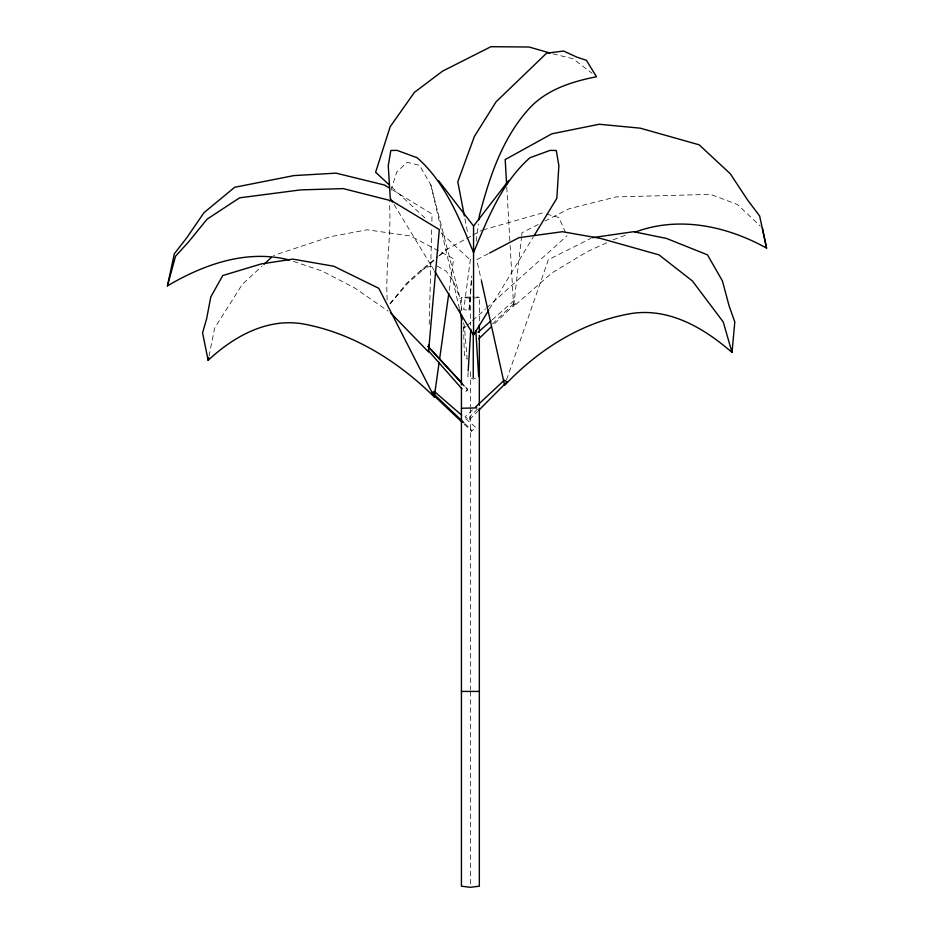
<?xml version="1.0" encoding="UTF-8"?>
<svg xmlns="http://www.w3.org/2000/svg" width="934" height="934" viewBox="0 0 934 934"><rect width="100%" height="100%" fill="white"/><g stroke="black" fill="none" stroke-linecap="round" stroke-linejoin="round"><path stroke-width="0.7" stroke-dasharray="4.67 3.5" d="M429.231 324.367L431.718 227.09M431.87 221.288L432.057 214.026L390.61 188.738M472.487 409.886L465.039 416.833L469.545 419.588L469.697 416.833L479.936 406.64M468.109 372.327L467.841 376.636L473.258 379.157L477.589 377.138M471.623 280.34L469.043 310.31L463.708 309.691L470.456 258.765M469.043 310.31L471.623 276.137M606.715 242.758L587.358 251.62L552.029 272.868L513.63 306.457L521.522 237.061M521.686 235.613L522.013 232.718L539.817 223.658M476.188 241.311L478.348 224.032M449.219 290.462L453.655 258.811L410.388 235.963L367.155 229.787L329.971 236.804L273.464 255.531M208.994 356.123L214.645 328.091L242.198 284.461L261.999 266.132M390.937 190.548L396.693 172.066L407.236 162.318L419.459 165.318L430.866 184.897L460.158 298.658L461.606 309.96M506.543 379.858L548.351 259.722L591.07 238.287M489.463 308.944L533.372 236.862M390.05 303.69L406.594 283.329L420.207 270.848L437.976 256.523M390.085 303.854L408.648 282.348L434.158 260.247M469.545 419.588L477.624 411.462M492.533 323.888L514.576 302.768L516.07 303.083L493.327 324.869M466.124 326.386L463.953 328.324L463.416 324.086M467.21 325.406L471.553 321.518M472.627 320.537L485.657 308.862M486.731 307.881L567.02 235.847M492.195 319.848L514.074 300.585L516.07 303.083M439.447 255.718L446.861 249.366L465.424 239.174M464.233 424.234L471.577 431.169L475.908 427.538L463.824 417.054M439.085 255.636L446.861 249.366M466.673 238.497L471.623 235.777M472.861 235.099L481.524 230.348M488.26 253.698L476.737 259.722L481.442 280.889M544.907 221.066L569.075 208.761L615.903 196.934L710.564 194.365L737.358 204.464L760.264 226.04M420.207 270.848L428.636 266.692L434.368 266.26M613.171 239.804L626.539 234.761M482.913 229.951L542.502 212.94L545.246 213.711M461.431 310.555L461.431 297.432L474.192 296.779M479.34 320.771L479.34 297.432L472.919 298.144M470.386 298.238L461.431 297.432M476.725 296.872L479.34 297.432M546.612 214.084L558.929 217.517L565.864 233.231M552.846 53.857L573.079 58.714L592.039 73.307M293.439 261.392L322.043 270.988L354.862 288.057L388.124 311.092M437.229 266.05L446.148 271.14L453.609 281.683L460.158 298.658M391.579 187.033L426.675 219.548M441.572 233.348L471.355 260.936M464.863 423.581L471.04 429.465L471.577 431.169M465.517 386.933L467.502 389.069L464.84 392.105L467.969 390.085L466.031 387.972M394.066 204.558L434.193 270.416M463.369 322.814L464.291 325.359L467.152 359.216L464.385 354.862L463.509 327.18M430.866 184.897L459.365 308.442M464.945 218.801L467.701 233.033M506.777 187.197L510.034 243.914M510.127 245.373L513.63 306.457M387.166 299.919C385.31 267.031 391.778 234.352 389.373 201.417M470.386 297.432L470.386 325.137M470.386 371.802L470.386 406.792M470.386 408.251L470.386 689.969M470.386 691.429L470.386 884.731"/><path stroke-width="1.4" d="M428.636 347.6L428.706 344.693M468.203 370.891L470.783 329.258M481.442 280.889L504.64 385.322C538.638 349.363 582.571 321.576 631.933 313.427C669.935 307.823 704.469 328.418 732.023 352.445L734.801 321.961L729.115 305.92L722.414 280.936L707.493 254.865L666.502 238.439L633.579 231.714L592.366 237.645M478.897 219.712L479.434 215.392C489.544 177.005 502.422 137.473 529.905 107.76C547.359 89.255 572.238 81.55 596.499 76.751L586.342 60.255L576.85 57.126L563.576 51.031L546.6 53.18L496.071 101.829L474.355 136.516L457.788 181.815L464.396 215.952M434.275 396.927L378.83 288.337L333.73 266.213L292.809 259.127L261.181 263.948L222.771 275.53L210.827 296.849L206.636 318.728L202.573 332.854L208.142 360.326C233.722 336.462 267.217 317.7 303.317 323.958C353.601 333.228 398.246 361.458 434.275 396.927L439.12 362.392M439.529 359.52L448.81 293.334M208.142 360.326L208.714 357.524M289.353 260.014C246.833 249.063 203.927 264.345 167.443 285.886L174.343 253.744L186.765 237.808L203.997 212.66L234.656 187.29L293.883 175.592L336.007 173.152L384.516 185.025L389.385 188.003M167.443 285.886L175.522 256.255L188.633 241.824L207.056 219.186L239.594 197.833L300.573 189.894L343.233 188.61L391.965 200.95L439.33 229.577L428.519 351.955L390.494 312.738M534.131 235.625L556.839 198.335L558.871 165.645L556.29 150.491L550.126 150.362L529.975 157.729C501.71 182.679 487.723 218.591 473.561 252.554C459.4 218.591 445.413 182.679 417.148 157.729L396.997 150.362L390.832 150.491L388.252 165.645L390.284 198.335L392.56 202.071M434.952 271.666L473.561 335.049L488.704 310.193M473.561 335.049L473.561 226.016L508.481 180.764M478.628 410.435L506.917 381.959L504.407 380.126L475.686 406.909M478.85 338.738L491.261 326.853M264.089 264.205L271.385 257.457M477.974 332.364L491.097 320.806M489.544 253.032L519 237.645L562.431 231.714L600.655 238.439L658.984 254.865L692.374 280.936L723.243 321.961L732.023 352.445M634.828 232.262C678.493 215.626 726.815 225.993 766.557 248.117L762.377 227.884M479.34 691.429L461.431 691.429M461.431 408.251L476.725 407.913M550.056 53.051L529.123 47.015L490.934 46.7L442.553 71.147L414.439 92.338L390.178 126.72L375.62 172.253L389.443 185.06M461.618 415.151L434.147 391.323L431.765 393.541L462.143 422.25M431.917 392.198L463.836 422.6M427.947 346.222L461.559 382.648M428.169 346.689L464.093 385.847M428.017 350.285L462.015 388.894M438.641 180.764L473.561 226.016M459.691 309.866L461.991 319.813M766.557 248.117L759.669 216.081L747.445 199.783L730.306 173.782L699.169 144.817L640.222 128.168L599.196 124.257L551.842 133.819L505.189 159.562L506.613 184.29M475.826 330.694L478.675 376.636M479.34 325.137L479.34 332.434M479.34 335.341L479.34 405.333M479.34 408.251L479.34 886.191L470.386 887.3L461.431 886.191L461.431 387.832M473.258 333.777L473.258 377.733M461.431 314.933L461.431 384.925"/></g></svg>
